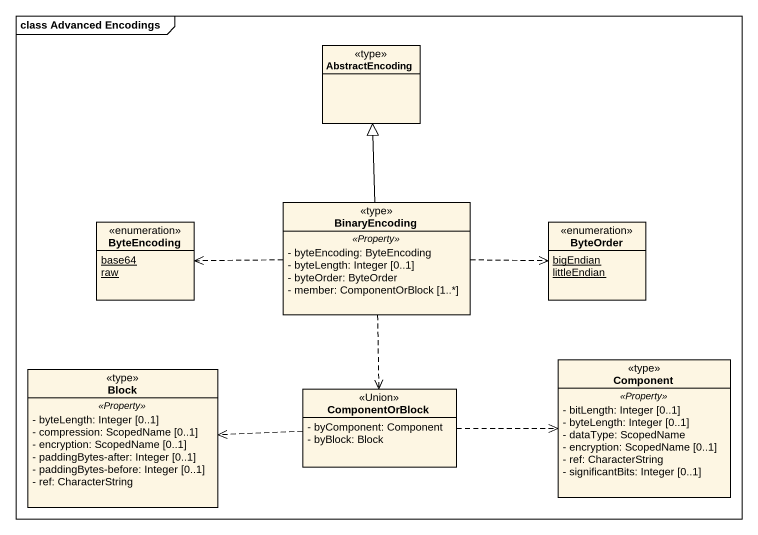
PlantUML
@startuml
mainframe class Advanced Encodings
hide circle
hide empty members
skinparam classAttributeIconSize 0
class AbstractEncoding <<type>>
enum ByteEncoding {
  {static} base64
  {static} raw
}
class BinaryEncoding <<type>> {
  .. <<Property>> ..
  - byteEncoding: ByteEncoding
  - byteLength: Integer [0..1]
  - byteOrder: ByteOrder
  - member: ComponentOrBlock [1..*]
}
enum ByteOrder {
  {static} bigEndian
  {static} littleEndian
}
class "Component" as Component_ <<type>> {
  .. <<Property>> ..
  - bitLength: Integer [0..1]
  - byteLength: Integer [0..1]
  - dataType: ScopedName
  - encryption: ScopedName [0..1]
  - ref: CharacterString
  - significantBits: Integer [0..1]
}
class Block <<type>> {
  .. <<Property>> ..
  - byteLength: Integer [0..1]
  - compression: ScopedName [0..1]
  - encryption: ScopedName [0..1]
  - paddingBytes-after: Integer [0..1]
  - paddingBytes-before: Integer [0..1]
  - ref: CharacterString
}
class ComponentOrBlock <<Union>> {
  - byComponent: Component
  - byBlock: Block
}
BinaryEncoding -up-|> AbstractEncoding
BinaryEncoding .left.> ByteEncoding
BinaryEncoding .right.> ByteOrder
BinaryEncoding ..> ComponentOrBlock
ComponentOrBlock .right.> Component_
ComponentOrBlock .left.> Block
@enduml
